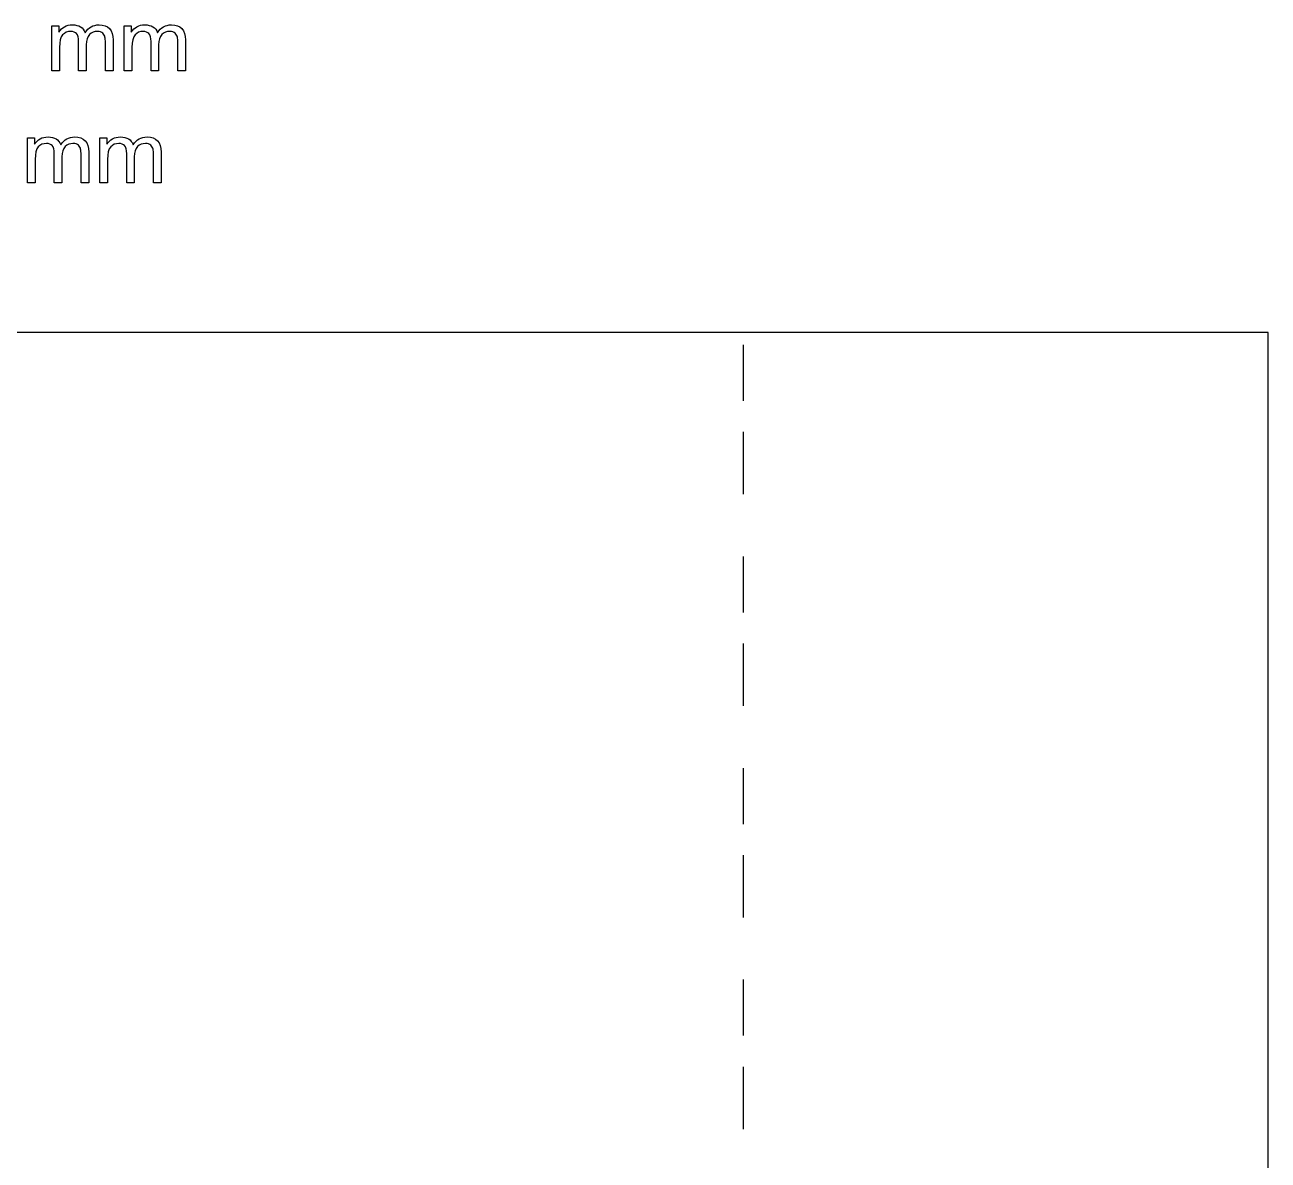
# Model space of a CAD drawing. Header units: millimetres. Extents: x 0 to 189, y 0 to 253.
# Drawn here: x 88.8 to 188.7, y 133.5 to 224.7 of the extents above; entities that cross this region are included whole.
import ezdxf

# ---------------------------------------------------------------- set-up
doc = ezdxf.new("R2010")
doc.units = ezdxf.units.MM
doc.linetypes.add('DASHED', pattern=[7.5, 5, -2.5])
for name, color, linetype in [('BEND', 5, 'DASHED'), ('CUT', 1, 'CONTINUOUS'), ('TEXT', 7, 'CONTINUOUS')]:
    doc.layers.add(name, color=color, linetype=linetype)

msp = doc.modelspace()

# ---------------------------------------------------------------- linework, layer by layer
at = {"layer": 'BEND'}
for p, q in [((146.503, 187), (146.503, 199)), ((146.503, 170), (146.503, 182)), ((146.503, 153), (146.503, 165)), ((146.503, 136), (146.503, 148))]:
    msp.add_line(p, q, dxfattribs=at)
at = {"layer": 'CUT'}
msp.add_lwpolyline([(0, 0), (188.671, 0), (188.671, 200), (0, 200), (0, 0)], close=True, dxfattribs=at)
at = {"layer": 'TEXT'}
for points in [[(95.839, 221), (95.225, 221), (95.225, 223.285), (95.223, 223.407), (95.217, 223.519), (95.206, 223.622), (95.191, 223.717), (95.167, 223.804), (95.13, 223.885), (95.079, 223.962), (95.015, 224.034), (94.935, 224.094), (94.834, 224.137), (94.714, 224.163), (94.574, 224.172), (94.399, 224.156), (94.237, 224.109), (94.087, 224.03), (93.95, 223.92), (93.835, 223.774), (93.753, 223.589), (93.703, 223.364), (93.687, 223.101), (93.687, 221), (93.073, 221), (93.073, 223.353), (93.063, 223.57), (93.032, 223.75), (92.98, 223.892), (92.908, 223.998), (92.816, 224.074), (92.708, 224.128), (92.582, 224.161), (92.439, 224.172), (92.25, 224.155), (92.078, 224.104), (91.925, 224.018), (91.789, 223.899), (91.678, 223.733), (91.598, 223.508), (91.551, 223.223), (91.535, 222.879), (91.535, 221), (90.921, 221), (90.921, 224.619), (91.473, 224.619), (91.473, 224.114), (91.487, 224.114), (91.585, 224.251), (91.693, 224.371), (91.812, 224.471), (91.942, 224.554), (92.082, 224.618), (92.233, 224.664), (92.395, 224.691), (92.568, 224.701), (92.759, 224.691), (92.932, 224.661), (93.087, 224.611), (93.225, 224.542), (93.345, 224.453), (93.447, 224.344), (93.531, 224.215), (93.598, 224.066), (93.704, 224.215), (93.819, 224.344), (93.944, 224.453), (94.078, 224.542), (94.223, 224.611), (94.376, 224.661), (94.54, 224.691), (94.714, 224.701), (94.977, 224.682), (95.206, 224.625), (95.399, 224.53), (95.558, 224.397), (95.681, 224.226), (95.769, 224.018), (95.821, 223.771), (95.839, 223.486), (95.839, 221)], [(101.658, 221), (101.044, 221), (101.044, 223.285), (101.042, 223.407), (101.035, 223.519), (101.024, 223.622), (101.01, 223.717), (100.986, 223.804), (100.949, 223.885), (100.898, 223.962), (100.834, 224.034), (100.753, 224.094), (100.653, 224.137), (100.532, 224.163), (100.392, 224.172), (100.218, 224.156), (100.055, 224.109), (99.906, 224.03), (99.768, 223.92), (99.653, 223.774), (99.571, 223.589), (99.522, 223.364), (99.505, 223.101), (99.505, 221), (98.892, 221), (98.892, 223.353), (98.881, 223.57), (98.85, 223.75), (98.798, 223.892), (98.726, 223.998), (98.635, 224.074), (98.526, 224.128), (98.4, 224.161), (98.257, 224.172), (98.068, 224.155), (97.897, 224.104), (97.743, 224.018), (97.607, 223.899), (97.496, 223.733), (97.417, 223.508), (97.369, 223.223), (97.353, 222.879), (97.353, 221), (96.739, 221), (96.739, 224.619), (97.292, 224.619), (97.292, 224.114), (97.306, 224.114), (97.403, 224.251), (97.511, 224.371), (97.63, 224.471), (97.76, 224.554), (97.901, 224.618), (98.052, 224.664), (98.214, 224.691), (98.387, 224.701), (98.577, 224.691), (98.75, 224.661), (98.906, 224.611), (99.043, 224.542), (99.163, 224.453), (99.265, 224.344), (99.35, 224.215), (99.417, 224.066), (99.522, 224.215), (99.637, 224.344), (99.762, 224.453), (99.897, 224.542), (100.041, 224.611), (100.195, 224.661), (100.359, 224.691), (100.532, 224.701), (100.796, 224.682), (101.024, 224.625), (101.218, 224.53), (101.376, 224.397), (101.499, 224.226), (101.587, 224.018), (101.64, 223.771), (101.658, 223.486), (101.658, 221)], [(93.881, 212), (93.267, 212), (93.267, 214.285), (93.265, 214.407), (93.259, 214.519), (93.248, 214.622), (93.233, 214.717), (93.21, 214.804), (93.172, 214.885), (93.122, 214.962), (93.058, 215.034), (92.977, 215.094), (92.876, 215.137), (92.756, 215.163), (92.616, 215.172), (92.441, 215.156), (92.279, 215.109), (92.129, 215.03), (91.992, 214.92), (91.877, 214.774), (91.795, 214.589), (91.746, 214.364), (91.729, 214.101), (91.729, 212), (91.115, 212), (91.115, 214.353), (91.105, 214.57), (91.074, 214.75), (91.022, 214.892), (90.95, 214.998), (90.859, 215.074), (90.75, 215.128), (90.624, 215.161), (90.481, 215.172), (90.292, 215.155), (90.121, 215.104), (89.967, 215.018), (89.831, 214.899), (89.72, 214.733), (89.641, 214.508), (89.593, 214.223), (89.577, 213.879), (89.577, 212), (88.963, 212), (88.963, 215.619), (89.516, 215.619), (89.516, 215.114), (89.529, 215.114), (89.627, 215.251), (89.735, 215.371), (89.854, 215.471), (89.984, 215.554), (90.124, 215.618), (90.276, 215.664), (90.438, 215.691), (90.611, 215.701), (90.801, 215.691), (90.974, 215.661), (91.129, 215.611), (91.267, 215.542), (91.387, 215.453), (91.489, 215.344), (91.574, 215.215), (91.641, 215.066), (91.746, 215.215), (91.861, 215.344), (91.986, 215.453), (92.121, 215.542), (92.265, 215.611), (92.419, 215.661), (92.582, 215.691), (92.756, 215.701), (93.02, 215.682), (93.248, 215.625), (93.442, 215.53), (93.6, 215.397), (93.723, 215.226), (93.811, 215.018), (93.864, 214.771), (93.881, 214.486), (93.881, 212)], [(99.7, 212), (99.086, 212), (99.086, 214.285), (99.084, 214.407), (99.077, 214.519), (99.067, 214.622), (99.052, 214.717), (99.028, 214.804), (98.991, 214.885), (98.94, 214.962), (98.876, 215.034), (98.796, 215.094), (98.695, 215.137), (98.575, 215.163), (98.435, 215.172), (98.26, 215.156), (98.098, 215.109), (97.948, 215.03), (97.81, 214.92), (97.695, 214.774), (97.613, 214.589), (97.564, 214.364), (97.548, 214.101), (97.548, 212), (96.934, 212), (96.934, 214.353), (96.923, 214.57), (96.892, 214.75), (96.841, 214.892), (96.768, 214.998), (96.677, 215.074), (96.568, 215.128), (96.443, 215.161), (96.299, 215.172), (96.11, 215.155), (95.939, 215.104), (95.786, 215.018), (95.65, 214.899), (95.539, 214.733), (95.459, 214.508), (95.412, 214.223), (95.396, 213.879), (95.396, 212), (94.782, 212), (94.782, 215.619), (95.334, 215.619), (95.334, 215.114), (95.348, 215.114), (95.445, 215.251), (95.554, 215.371), (95.673, 215.471), (95.802, 215.554), (95.943, 215.618), (96.094, 215.664), (96.256, 215.691), (96.429, 215.701), (96.62, 215.691), (96.793, 215.661), (96.948, 215.611), (97.086, 215.542), (97.206, 215.453), (97.308, 215.344), (97.392, 215.215), (97.459, 215.066), (97.565, 215.215), (97.68, 215.344), (97.805, 215.453), (97.939, 215.542), (98.083, 215.611), (98.237, 215.661), (98.401, 215.691), (98.574, 215.701), (98.838, 215.682), (99.067, 215.625), (99.26, 215.53), (99.418, 215.397), (99.542, 215.226), (99.63, 215.018), (99.682, 214.771), (99.7, 214.486), (99.7, 212)]]:
    msp.add_lwpolyline(points, dxfattribs=at)

doc.saveas('drawing.dxf')
